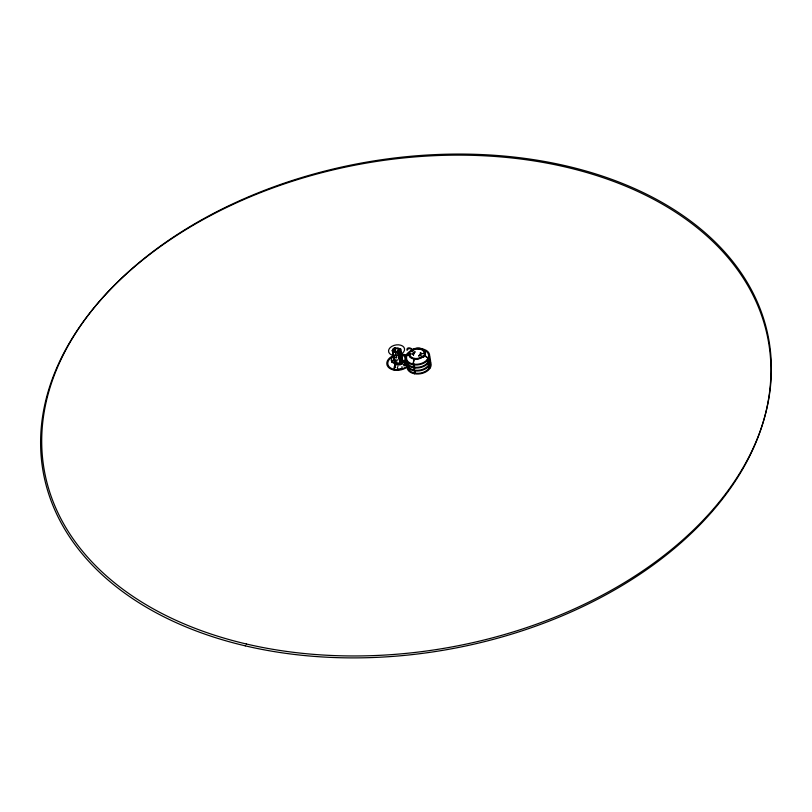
<?xml version="1.0" encoding="UTF-8"?>
<svg xmlns="http://www.w3.org/2000/svg" width="812" height="812" viewBox="0 0 812 812"><rect width="100%" height="100%" fill="white"/><g stroke="black" fill="none" stroke-linecap="round" stroke-linejoin="round"><path stroke-width="1.22" d="M421.012 354.438L420.839 353.646A3.877 2.537 -9.7 0 0 420.707 352.692L420.352 352.824A3.461 2.274 -9.7 0 1 418.769 355.575L418.86 356.143M413.338 354.6L413.247 353.849A3.877 2.537 -9.7 0 0 413.379 354.824L413.47 355.392M413.978 359.056L412.973 364.75L414.364 358.397A7.135 4.679 -9.7 0 1 410.009 353.981L409.136 354.783A8.15 5.349 -9.7 0 1 409.644 353.301M414.13 364.223L413.491 367.775L414.384 364.263M414.587 367.592L414.018 370.779L414.902 367.278M415.105 370.597L414.536 373.784L415.358 370.637M411.024 351.667L411.542 351.342A7.135 4.679 -9.7 0 1 419.713 349.16A7.135 4.679 -9.7 0 1 424.087 353.535L425.224 354.255A8.15 5.349 -9.7 0 1 423.478 357.31L420.027 355.067A3.877 2.537 -9.7 0 1 418.911 355.818L418.769 355.575M411.542 351.342L414.059 352.459L414.171 353.24M409.705 353.21L407.309 354.986L406.376 354.824L409.573 352.449A11.185 7.349 -9.7 0 0 410.679 363.299A11.185 7.349 -9.7 0 0 426.899 359.939A11.185 7.349 -9.7 0 0 422.626 349.749M413.379 354.824L413.734 354.692A3.461 2.274 -9.7 0 1 415.318 351.951L415.176 351.728A3.877 2.537 -9.7 0 0 414.018 352.459L414.039 352.489M392.754 350.276A3.898 2.537 -10.3 0 0 392.876 351.271L395.505 362.599L394.683 362.913L392.328 350.297L395.373 362.365M401.707 360.264L402.519 359.96M400.235 349.069L401.828 360.498L399.677 348.998L400.499 348.693A4.304 2.801 -10.3 0 1 400.793 350.043L400.367 350.053A3.898 2.537 -10.3 0 0 400.235 349.069L399.808 349.231M395.058 363.238A3.827 2.517 -10.3 0 1 394.947 362.284L394.997 362.284A3.867 2.548 -10.3 0 0 395.038 363.279L395.515 363.116M394.825 363.654L395.637 363.35M401.838 361.015L402.65 360.711M401.96 361.249L402.387 361.086A3.867 2.548 -10.3 0 1 402.529 362.071L401.666 363.482A3.867 2.548 -10.3 0 1 400.529 364.263L400.367 363.979M393.434 351.342L392.612 351.647A4.304 2.801 -10.3 0 1 392.328 350.297M397.616 350.49L398.327 350.916M398.012 349.86L398.702 350.287M395.931 355.006L395.251 354.631M396.459 358.021L395.779 357.595M396.987 361.025L396.347 360.64M410.009 353.981L413.207 353.849M420.88 353.677L424.087 353.535M406.173 361.949L402.945 362.061M394.399 361.553L394.815 361.543A3.867 2.548 -10.3 0 0 394.947 362.528M400.367 350.053L402.813 361.31L400.499 348.693M394.53 362.304L391.81 362.335A7.044 4.639 -10.3 0 1 393.292 359.817L394.936 360.538M398.469 350.622L397.86 350.327M395.464 354.255L395.627 353.991M396.012 357.26L396.54 357.463L396.165 356.986M398.083 351.241L397.484 350.957M395.84 353.626L396.489 353.971M396.388 356.641L397.038 356.975M396.936 359.635L397.586 359.98M420.078 348.5L421.347 348.754M401.331 358.995A4.273 2.812 -10.3 0 1 401.889 362.893L401.564 362.741A3.867 2.548 -10.3 0 1 400.397 363.512L398.367 352.235A3.887 2.537 -10.3 0 0 399.534 351.474L401.696 363.492L407.076 365.958M393.678 350.977L393.262 348.724L394.003 351.119M427.406 362.741L429.792 364.811L427.467 363.431M428.431 366.202L430.289 367.806L428.157 366.608M424.544 355.077L428.807 358.772L424.676 355.839M427.437 360.183L429.304 361.797L426.767 360.244M398.367 352.235L400.407 363.502M400.012 364.131L400.346 364.649L397.839 352.114L400.214 363.898A4.273 2.812 -10.3 0 1 395.342 363.573A4.273 2.812 -10.3 0 1 395.068 360.244M393.597 348.855A3.898 2.537 -10.3 0 1 394.764 348.104L395.545 351.758A2.436 1.594 -10.3 0 0 398.966 349.759A2.436 1.594 -10.3 0 0 395.139 349.018A2.436 1.594 -10.3 0 0 395.576 351.738M394.754 348.115L395.373 351.484M395.901 351.606L394.947 347.719A4.304 2.801 -10.3 0 0 393.262 348.724M399.534 351.474L401.564 362.741M420.058 355.037L420.21 355.808M420.707 352.692L420.799 353.261M420.352 352.824L420.443 353.393M429.924 363.36A11.135 7.359 -9.6 0 1 420.667 373.053A11.135 7.359 -9.6 0 1 408.101 367.531M430.167 361.624A12.139 8.029 -9.6 0 1 420.86 373.703A12.139 8.029 -9.6 0 1 407.127 366.08M428.939 357.351A11.165 7.359 -9.7 0 1 419.093 367.136A11.165 7.359 -9.7 0 1 406.995 360.792M429.193 355.615A12.18 8.029 -9.7 0 1 418.708 367.877A12.18 8.029 -9.7 0 1 406.538 358.549M424.179 353.098A8.14 5.349 -9.7 0 1 424.625 353.524M429.436 360.366A11.155 7.359 -9.6 0 1 420.159 370.049A11.155 7.359 -9.6 0 1 407.573 364.537M430.116 359.361A12.16 8.029 -9.6 0 1 419.154 370.891A12.16 8.029 -9.6 0 1 406.782 362.304M422.575 356.194A7.135 4.679 -9.7 0 1 414.374 358.397M417.672 348.744A12.21 8.018 -9.7 0 1 428.736 358.894A12.21 8.018 -9.7 0 1 409.004 363.37A12.21 8.018 -9.7 0 1 412.882 349.83M401.189 359.746A3.38 2.223 -10.3 0 1 399.575 363.492A3.38 2.223 -10.3 0 1 395.271 361.553M399.869 351.616A4.304 2.801 -10.3 0 1 398.174 352.621M402.255 360.335A3.867 2.548 -10.3 0 1 402.387 361.33M400.468 362.264A2.426 1.594 -10.3 0 1 398.002 363.055A2.426 1.594 -10.3 0 1 396.236 361.959M401.463 359.736A4.273 2.812 -10.3 0 1 402.143 363.522A4.273 2.812 -10.3 0 1 396.449 364.801A4.273 2.812 -10.3 0 1 395.048 361.178M402.234 360.883A3.36 2.203 30.3 0 1 405.462 363.553A3.36 2.203 30.3 0 1 403.879 365.857M401.504 360.589A3.421 2.253 -10.3 0 1 399.321 364.365A3.421 2.253 -10.3 0 1 395.474 361.908M407.137 350.439A3.329 2.213 30.2 0 1 408.903 347.851A3.329 2.213 30.2 0 1 412.892 350.368M402.346 361.594A2.406 1.583 30.3 0 1 404.528 363.279A2.406 1.583 30.3 0 1 403.94 365.035M400.62 362.994A2.426 1.594 -10.3 0 1 398.144 363.796A2.426 1.594 -10.3 0 1 396.378 362.7M407.817 349.546A2.385 1.583 30.2 0 1 409.806 348.642A2.385 1.583 30.2 0 1 412.11 350.449M401.92 366.669A2.416 1.594 -10.3 0 1 400.915 368.77A2.416 1.594 -10.3 0 1 397.829 368.699A2.416 1.594 -10.3 0 1 397.951 366.577M402.366 361.127A3.827 2.517 -10.3 0 1 400.549 364.223M405.675 362.02A7.044 4.639 -10.3 0 1 404.203 364.547M400.884 354.621A7.054 4.639 -10.3 0 1 404.112 361.096A7.054 4.639 -10.3 0 1 393.536 363.167A7.054 4.639 -10.3 0 1 393.84 356.001M407.289 365.958A11.074 7.288 -10.3 0 1 390.186 367.684A11.074 7.288 -10.3 0 1 393.881 356.123M401.473 354.824A11.074 7.288 -10.3 0 1 406.213 356.072M407.512 366.801A12.079 7.947 -10.3 0 1 389.151 367.988A12.079 7.947 -10.3 0 1 393.444 355.575M400.884 354.113A12.079 7.947 -10.3 0 1 406.244 355.209M394.135 367.115L395.048 367.501L394.155 367.044M395.109 364.456L394.104 370.089L395.495 363.796L395.109 364.456M413.684 359.005A8.15 5.339 -9.7 0 0 425.092 352.499A8.15 5.339 -9.7 0 0 412.364 349.84A8.15 5.339 -9.7 0 0 413.684 359.005M413.633 358.701A8.15 5.339 -9.7 0 0 425.041 352.195A8.15 5.339 -9.7 0 0 412.313 349.536A8.15 5.339 -9.7 0 0 413.633 358.701M395.028 352.327A3.4 2.223 -10.3 0 0 399.93 349.708A3.4 2.223 -10.3 0 0 394.723 348.48A3.4 2.223 -10.3 0 0 395.028 352.327M393.312 355.402A8.11 5.288 -10.3 0 0 404.549 348.795A8.11 5.288 -10.3 0 0 391.831 346.369A8.11 5.288 -10.3 0 0 393.312 355.402M245.275 645.844A368.445 246.574 -10.3 0 0 770.07 353.352A368.445 246.574 -10.3 0 0 201.944 220.245A368.445 246.574 -10.3 0 0 245.275 645.844M246.269 643.977A368.12 246.137 -10.3 0 0 770.537 351.992A368.12 246.137 -10.3 0 0 202.827 219.169A368.12 246.137 -10.3 0 0 246.269 643.977"/></g></svg>
